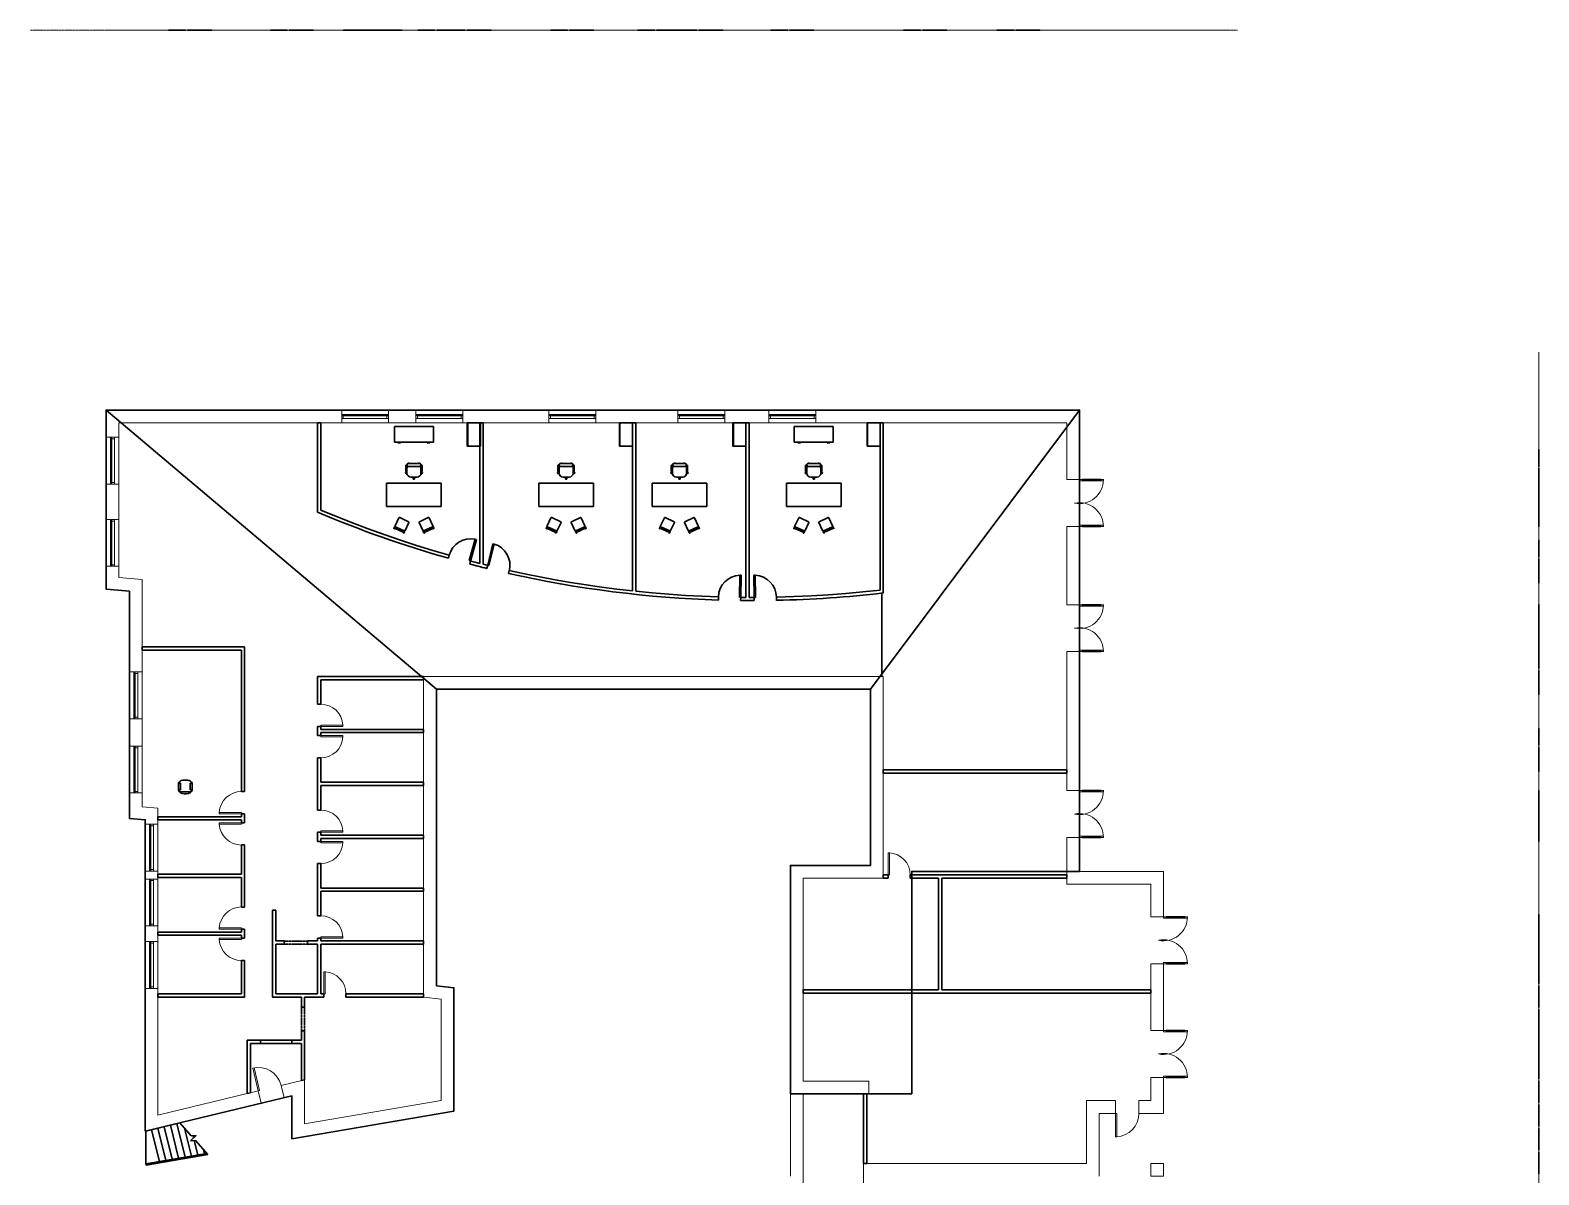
# Model space of a CAD drawing. Header units: inches. Extents: x -3048 to 2593, y -3508 to 2302.
# Drawn here: x -1656 to 660, y 545 to 2302 of the extents above; entities that cross this region are included whole.
import ezdxf

# ---------------------------------------------------------------- set-up
doc = ezdxf.new("R2010")
doc.units = ezdxf.units.IN
doc.header["$MEASUREMENT"] = 0
doc.linetypes.add('Dash 1_16_', pattern=[0.125, 0.0625, -0.0625])
doc.linetypes.add('Overhead', pattern=[0.15625, 0.09375, -0.0625])
for name, color, linetype, lineweight in [('A-AREA', 32, 'Continuous', 30), ('A-DOOR', 31, 'Continuous', 30), ('A-DOOR-FRAM', 31, 'Continuous', 13), ('A-DOOR-GLAZ', 31, 'Continuous', 50), ('A-FLOR-HRAL', 11, 'Continuous', 9), ('A-GENM', 13, 'Continuous', 30), ('A-GLAZ', 151, 'Continuous', 30), ('A-ROOF', 132, 'Continuous', 13), ('A-ROOF-OTLN', 132, 'Continuous', 9), ('A-WALL', 113, 'Continuous', 13), ('C-TOPO', 7, 'Dash 1_16_', 9), ('I-FURN', 30, 'Continuous', 30), ('I-WALL', 2, 'Continuous', 30), ('S-STRS', 31, 'Continuous', 30)]:
    doc.layers.add(name, color=color, linetype=linetype, lineweight=lineweight)

# ---------------------------------------------------------------- blocks, each defined once
blk = doc.blocks.new('Single-Flush - 34_ x 80_-100133-Level 1 New')
at = {"layer": 'A-DOOR', "lineweight": 20}
for p, q in [((15, 2.4), (15, 36.4)), ((17, 36.4), (15, 36.4)), ((17, 2.4), (17, 36.4)), ((17, 2.4), (15, 2.4))]:
    blk.add_line(p, q, dxfattribs=at)
at = {"layer": 'A-DOOR', "lineweight": 9}
blk.add_arc((17, 2.4), 34.1, 93.3657, 180, dxfattribs=at)
blk = doc.blocks.new('Single-Flush - 34_ x 80_-100157-Level 1 New')
at = {"layer": 'A-DOOR', "lineweight": 20}
for p, q in [((15, -2.4), (15, -36.4)), ((17, -2.4), (15, -2.4)), ((17, -2.4), (17, -36.4)), ((17, -36.4), (15, -36.4))]:
    blk.add_line(p, q, dxfattribs=at)
at = {"layer": 'A-DOOR', "lineweight": 9}
blk.add_arc((17, -2.4), 34.1, 180, 266.6343, dxfattribs=at)
blk = doc.blocks.new('Single-Flush Vision - 36_ x 80_-103365-Level 1 New')
at = {"layer": 'A-DOOR', "lineweight": 9}
for p, q in [((16, -9.75), (16, -45.75)), ((18, -9.75), (16, -9.75)), ((18, -9.75), (18, -45.75)), ((18, -45.75), (16, -45.75))]:
    blk.add_line(p, q, dxfattribs=at)
blk.add_arc((18, -9.75), 36, 180, 270, dxfattribs=at)
blk = doc.blocks.new('Opening-Arched - 36_ x 84_-103394-Level 1 New')
at = {"layer": 'A-GENM', "linetype": 'Overhead'}
for p, q in [((-18.3, 2.4), (17.7, 2.4)), ((-18.3, -2.4), (17.7, -2.4))]:
    blk.add_line(p, q, dxfattribs=at)
blk = doc.blocks.new('Double-Glass 1 - 72_ x 84_-106700-Level 1 New')
at = {"layer": 'A-DOOR', "lineweight": 20}
for p, q in [((-36, 42.6), (-36, 46.6)), ((-36, 46.6), (-34, 46.6)), ((-34, 42.6), (-34, 46.6)), ((34, 42.6), (34, 46.6)), ((36, 46.6), (34, 46.6)), ((36, 42.6), (36, 46.6)), ((-36, 42.6), (-34, 42.6)), ((34, 42.6), (36, 42.6)), ((-36, 13.8), (-34, 13.8)), ((-36, 9.8), (-36, 13.8)), ((-36, 9.8), (-34, 9.8)), ((-34, 9.8), (-34, 13.8)), ((36, 13.8), (34, 13.8)), ((34, 9.8), (34, 13.8)), ((36, 9.8), (34, 9.8)), ((36, 9.8), (36, 13.8))]:
    blk.add_line(p, q, dxfattribs=at)
at = {"layer": 'A-DOOR', "lineweight": 9}
for p, q in [((-36, 13.8), (-36, 42.6)), ((-34, 13.8), (-34, 42.6)), ((34, 13.8), (34, 42.6)), ((36, 13.8), (36, 42.6))]:
    blk.add_line(p, q, dxfattribs=at)
for centre, start, end in [((-36, 9.8), 347.9595, 90.0327), ((36, 9.8), 89.9942, 192.0461)]:
    blk.add_arc(centre, 36.8, start, end, dxfattribs=at)
at = {"layer": 'A-DOOR-GLAZ'}
for p, q in [((-35, 42.6), (-35, 13.8)), ((35, 13.8), (35, 42.6))]:
    blk.add_line(p, q, dxfattribs=at)
blk = doc.blocks.new('Golden Proportion - Wood 6_w-135343-Level 1 New')
at = {"layer": 'A-GLAZ', "lineweight": 20}
for p, q in [((-34.8, 3), (-36, 3)), ((-34.8, 1), (-34.8, 3)), ((-32.8, 2.5), (-34.8, 2.5)), ((-34.8, 2.5), (-34.8, 1)), ((-34.8, 1), (-32.8, 1)), ((-33.5, 1), (-34.8, 1)), ((-33.5, -3), (-33.5, 1)), ((-32.8, 1), (-32.8, 2.5)), ((-7.5, 2.5), (-9.5, 2.5)), ((-9.5, 2.5), (-9.5, 1)), ((-9.5, 1), (-7.5, 1)), ((-7.5, 1), (-7.5, 2.5)), ((34.7, 2.5), (32.7, 2.5)), ((32.7, 2.5), (32.7, 1)), ((32.7, 1), (34.7, 1)), ((34.7, 1), (33.5, 1)), ((33.5, 1), (33.5, -3)), ((34.7, 3), (34.7, 1)), ((36, 3), (34.7, 3)), ((34.7, 1), (34.7, 2.5)), ((-36, -3), (-33.5, -3)), ((33.5, -3), (36, -3))]:
    blk.add_line(p, q, dxfattribs=at)
at = {"layer": 'A-GLAZ', "lineweight": 9}
for p, q in [((34.7, 3), (-34.8, 3)), ((-32.8, 2.5), (-9.5, 2.5)), ((-9.5, 1), (-32.8, 1)), ((-7.5, 2.5), (32.7, 2.5)), ((32.7, 1), (-7.5, 1)), ((-33.5, -3), (33.5, -3))]:
    blk.add_line(p, q, dxfattribs=at)
at = {"layer": 'A-GLAZ', "lineweight": 30}
for p, q in [((-9.5, 2), (-32.8, 2)), ((-32.8, 2), (-32.8, 1.5)), ((-32.8, 1.5), (-9.5, 1.5)), ((-9.5, 1.5), (-9.5, 2)), ((32.7, 2), (-7.5, 2)), ((-7.5, 2), (-7.5, 1.5)), ((-7.5, 1.5), (32.7, 1.5)), ((32.7, 1.5), (32.7, 2))]:
    blk.add_line(p, q, dxfattribs=at)
blk = doc.blocks.new('Desk-Executive - Desk-Executive-124460-Level 1 New')
at = {"layer": 'I-FURN', "color": 50}
for p, q in [((-37.1, 18), (-37.1, -18)), ((46.9, 18), (-37.1, 18)), ((46.9, -18), (46.9, 18)), ((-37.1, -18), (46.9, -18))]:
    blk.add_line(p, q, dxfattribs=at)
blk = doc.blocks.new('Chair-Executive - Chair-Executive-124059-Level 1 New')
at = {"layer": 'I-FURN', "color": 50}
for p, q in [((-7.7, 4), (-7.1, 5.9)), ((-7.7, 4), (-5.6, 3.3)), ((-7.1, 5.9), (-5.2, 5.1)), ((-6.9, 2.7), (-6.9, -7.3)), ((-6.9, 2.7), (-5.7, 2.7)), ((-5.7, 2.7), (-5.7, -7.3)), ((-5.6, 3.3), (-5.2, 4.1)), ((-5.2, 5.1), (-5.2, -2.6)), ((0.8, 11.1), (10.3, 11.1)), ((4.6, 14.4), (4.6, 12.1)), ((4.6, 14.4), (6.6, 14.4)), ((4.6, 12.1), (6.6, 12.1)), ((5.3, 12.1), (5.3, 11.1)), ((5.3, 12.1), (5.8, 12.1)), ((5.3, 11.1), (5.8, 11.1)), ((5.8, 12.1), (5.8, 11.1)), ((6.6, 14.4), (6.6, 12.1)), ((16.3, 5.3), (18.2, 5.9)), ((16.3, 5.1), (16.3, -2.6)), ((16.7, 3.3), (16.3, 4.5)), ((18.8, 4), (16.7, 3.3)), ((16.8, 2.7), (16.8, -7.3)), ((18.1, 2.7), (16.8, 2.7)), ((18.1, 2.7), (18.1, -7.3)), ((18.2, 5.9), (18.8, 4)), ((-6.9, -7.3), (-5.7, -7.3)), ((-4.9, -8.7), (-4.9, -7)), ((-3.9, -9.7), (15, -9.7)), ((-1.6, -10.9), (-3.3, -9.7)), ((-2.9, -5), (14, -5)), ((-0.8, -9.7), (-1.6, -10.9)), ((11.9, -9.7), (12.7, -10.9)), ((12.7, -10.9), (14.3, -9.7)), ((16, -8.7), (16, -7)), ((18.1, -7.3), (16.8, -7.3))]:
    blk.add_line(p, q, dxfattribs=at)
for centre, radius, start, end in [((0.8, 5.1), 6, 90, 180), ((10.3, 5.1), 6, 0, 90), ((1.8, -2.6), 7, 180, 206.1658), ((-2.9, -7), 2, 90, 180), ((-3.9, -8.7), 0.993, 180, 270), ((14, -7), 2, 0, 90), ((15, -8.7), 0.993, 270, 0), ((9.3, -2.6), 7, 333.8316, 0)]:
    blk.add_arc(centre, radius, start, end, dxfattribs=at)
blk = doc.blocks.new('Chair-Breuer - Chair-Breuer-124905-Level 1 New')
at = {"layer": 'I-FURN', "color": 50}
for p, q in [((-8.5, 8.5), (-8.5, -5)), ((-7.5, 9.5), (7.5, 9.5)), ((8.5, 8.5), (8.5, -5)), ((-8.5, -6.9), (-8.5, -8.2)), ((-8, -6.4), (8, -6.4)), ((-8, -8.7), (8, -8.7)), ((-7.5, -6), (7.5, -6)), ((8.5, -6.9), (8.5, -8.2))]:
    blk.add_line(p, q, dxfattribs=at)
for centre, radius, start, end in [((-7.5, 8.5), 1, 90, 180), ((7.5, 8.5), 1, 0, 90), ((-8, -9.1), 0.593, 360, 180), ((-8, -9.1), 0.593, 180, 360), ((-7.5, -5), 1, 180, 270), ((-8, -6.9), 0.5, 90, 180), ((-8, -8.2), 0.5, 180, 270), ((8, -9.1), 0.593, 360, 180), ((8, -9.1), 0.593, 180, 360), ((7.5, -5), 1, 270, 360), ((8, -6.9), 0.5, 0, 90), ((8, -8.2), 0.5, 270, 0)]:
    blk.add_arc(centre, radius, start, end, dxfattribs=at)
blk = doc.blocks.new('Chair-Breuer - Chair-Breuer-125046-Level 1 New')
at = {"layer": 'I-FURN', "color": 50}
for p, q in [((-8.5, 6.9), (-8.5, 8.2)), ((-8.5, -8.5), (-8.5, 5)), ((-8, 8.7), (8, 8.7)), ((-8, 6.4), (8, 6.4)), ((-7.5, 6), (7.5, 6)), ((8.5, 6.9), (8.5, 8.2)), ((8.5, -8.5), (8.5, 5)), ((-7.5, -9.5), (7.5, -9.5))]:
    blk.add_line(p, q, dxfattribs=at)
for centre, radius, start, end in [((-8, 9.1), 0.593, 0, 180), ((-8, 9.1), 0.593, 180, 0), ((-8, 8.2), 0.5, 90, 180), ((-8, 6.9), 0.5, 180, 270), ((-7.5, 5), 1, 90, 180), ((8, 9.1), 0.593, 0, 180), ((8, 9.1), 0.593, 180, 0), ((7.5, 5), 1, 0, 90), ((8, 8.2), 0.5, 360, 90), ((8, 6.9), 0.5, 270, 360), ((-7.5, -8.5), 1, 180, 270), ((7.5, -8.5), 1, 270, 360)]:
    blk.add_arc(centre, radius, start, end, dxfattribs=at)
blk = doc.blocks.new('Cabinet File - Lateral 4 Drawer - 36_ x 20_ x 48_-125858-Level 1 New')
at = {"layer": 'I-FURN', "color": 50}
for p, q in [((-25.1, -26.8), (-25.1, -46.8)), ((10.9, -26.8), (-25.1, -26.8)), ((-24.3, -46), (10.2, -46)), ((-24.3, -46.8), (-24.3, -46)), ((10.2, -46), (10.2, -46.8)), ((10.9, -46.8), (10.9, -26.8)), ((-25.1, -46.8), (10.9, -46.8)), ((10.2, -46.8), (-24.3, -46.8))]:
    blk.add_line(p, q, dxfattribs=at)
blk = doc.blocks.new('Credenza - 60_ x 24_-125565-Level 1 New')
at = {"layer": 'I-FURN', "color": 50}
for p, q in [((-27.7, 12.2), (-27.7, -11.8)), ((-27.7, 12.2), (32.3, 12.2)), ((32.3, 12.2), (32.3, -11.8)), ((-27.7, -11.8), (32.3, -11.8)), ((-22.2, -12.1), (-21.9, -12.1)), ((-22.2, -13.1), (-22.2, -12.1)), ((-18.2, -13.1), (-22.2, -13.1)), ((-21.9, -12.1), (-21.9, -12.8)), ((-21.9, -12.8), (-18.4, -12.8)), ((-18.4, -12.1), (-18.2, -12.1)), ((-18.4, -12.8), (-18.4, -12.1)), ((-18.2, -12.1), (-18.2, -13.1)), ((22.8, -12.1), (23.1, -12.1)), ((22.8, -13.1), (22.8, -12.1)), ((26.8, -13.1), (22.8, -13.1)), ((23.1, -12.1), (23.1, -12.8)), ((23.1, -12.8), (26.6, -12.8)), ((26.6, -12.1), (26.8, -12.1)), ((26.6, -12.8), (26.6, -12.1)), ((26.8, -12.1), (26.8, -13.1))]:
    blk.add_line(p, q, dxfattribs=at)
blk = doc.blocks.new('OfficeChair - OfficeChair-132399-Level 1 New')
at = {"layer": 'I-FURN', "color": 50}
for p, q in [((-10.6, -5.7), (-10.6, 4.3)), ((-10.6, 4.3), (-7.5, 4.3)), ((-9, 7.3), (0, 7.3)), ((-7.5, 4.3), (-7.5, -5.9)), ((-2, 10.6), (0, 10.6)), ((2, 10.6), (0, 10.6)), ((9, 7.3), (0, 7.3)), ((10.6, 4.3), (7.5, 4.3)), ((7.5, 4.3), (7.5, -5.9)), ((10.6, -5.7), (10.6, 4.3)), ((-7.5, -5.9), (-10.6, -5.9)), ((0, -10.4), (-4, -10.4)), ((0, -10.4), (4, -10.4)), ((7.5, -5.9), (10.6, -5.9))]:
    blk.add_line(p, q, dxfattribs=at)
for centre, radius, start, end in [((-2, 1.6), 9, 90, 162.9101), ((2, 1.6), 9, 17.0899, 90), ((-4, -3.4), 7, 199.3988, 270), ((4, -3.4), 7, 270, 340.6012)]:
    blk.add_arc(centre, radius, start, end, dxfattribs=at)
blk = doc.blocks.new('Golden Proportion - Wood 6_w-V3-Level 1 New')
at = {"layer": 'A-GLAZ', "lineweight": 20}
for p, q in [((-34.8, 3), (-36, 3)), ((-36, 3), (-36, -3)), ((-34.8, 1), (-34.8, 3)), ((-32.8, 2.5), (-34.8, 2.5)), ((-34.8, 2.5), (-34.8, 1)), ((-34.8, 1), (-32.8, 1)), ((-33.5, 1), (-34.8, 1)), ((-33.5, -3), (-33.5, 1)), ((-32.8, 1), (-32.8, 2.5)), ((-7.5, 2.5), (-9.5, 2.5)), ((-9.5, 2.5), (-9.5, 1)), ((-9.5, 1), (-7.5, 1)), ((-7.5, 1), (-7.5, 2.5)), ((34.7, 2.5), (32.7, 2.5)), ((32.7, 2.5), (32.7, 1)), ((32.7, 1), (34.7, 1)), ((34.7, 1), (33.5, 1)), ((33.5, 1), (33.5, -3)), ((34.7, 3), (34.7, 1)), ((36, 3), (34.7, 3)), ((34.7, 1), (34.7, 2.5)), ((36, -3), (36, 3)), ((-36, -3), (-33.5, -3)), ((33.5, -3), (36, -3))]:
    blk.add_line(p, q, dxfattribs=at)
at = {"layer": 'A-GLAZ', "lineweight": 9}
for p, q in [((34.7, 3), (-34.8, 3)), ((-32.8, 2.5), (-9.5, 2.5)), ((-9.5, 1), (-32.8, 1)), ((-7.5, 2.5), (32.7, 2.5)), ((32.7, 1), (-7.5, 1)), ((-33.5, -3), (33.5, -3))]:
    blk.add_line(p, q, dxfattribs=at)
at = {"layer": 'A-GLAZ', "lineweight": 30}
for p, q in [((-9.5, 2), (-32.8, 2)), ((-32.8, 2), (-32.8, 1.5)), ((-32.8, 1.5), (-9.5, 1.5)), ((-9.5, 1.5), (-9.5, 2)), ((32.7, 2), (-7.5, 2)), ((-7.5, 2), (-7.5, 1.5)), ((-7.5, 1.5), (32.7, 1.5)), ((32.7, 1.5), (32.7, 2))]:
    blk.add_line(p, q, dxfattribs=at)
blk = doc.blocks.new('Opening-Arched - 48_ x 84_-104209-Level 1 New')
at = {"layer": 'A-GENM', "color": 50, "lineweight": 30}
for p, q in [((-24.3, 2.4), (23.7, 2.4)), ((-24.3, -2.4), (23.7, -2.4))]:
    blk.add_line(p, q, dxfattribs=at)
blk = doc.blocks.new('Double-Glass 1 - 72_ x 84_-106700-West')
at = {"layer": 'A-DOOR-FRAM', "color": 8}
for p in [(-673.9, 0), (-672.9, 87)]:
    blk.add_line(p, (-673.9, 87), dxfattribs=at)

msp = doc.modelspace()

# ---------------------------------------------------------------- linework, layer by layer
at = {"layer": 'A-AREA'}
for p, q in [((-1539.1, 1719.2), (-1032.3, 1290.7)), ((-365.8, 1290.7), (-45.2, 1719.2)), ((-348.7, 1438.2), (-348.7, 1310.2))]:
    msp.add_line(p, q, dxfattribs=at)
msp.add_lwpolyline([(-1503.1, 1441.1), (-1539.1, 1444.3), (-1539.1, 1719.2), (-45.2, 1719.2), (-45.2, 1011.1), (-302.8, 1011.1), (-302.8, 669.6), (-488.8, 669.6), (-488.8, 1020.2), (-365.8, 1020.2), (-365.8, 1290.7), (-1032.3, 1290.7), (-1032.3, 835.5), (-1005.3, 832.5), (-1005.3, 643), (-1254.1, 600.5), (-1254.1, 666.3), (-1479.1, 612.3), (-1479.1, 1090.3), (-1503.1, 1092.4)], close=True, dxfattribs=at)
at = {"layer": 'A-DOOR', "extrusion": (1, 0, -1.83697e-16)}
for p, q in [((659.8, 1576.3, 84.7), (659.8, 1576.3, 0.7)), ((659.8, 1384.6, 84.7), (659.8, 1384.6, 0.7)), ((659.8, 1099.1, 84.7), (659.8, 1099.1, 0.7)), ((659.8, 905.4, 84.7), (659.8, 905.4, 0.7)), ((659.8, 730.9, 84.1), (659.8, 730.9))]:
    msp.add_line(p, q, dxfattribs=at)
at = {"layer": 'A-DOOR'}
for p, q in [((-981.7, 1488.1), (-972.8, 1520.9)), ((-979.8, 1487.5), (-970.8, 1520.3)), ((-970.8, 1520.3), (-972.8, 1520.9)), ((-953.5, 1480.9), (-945.7, 1514)), ((-951.6, 1480.4), (-943.8, 1513.5)), ((-945.7, 1514), (-943.8, 1513.5)), ((-979.8, 1487.5), (-981.7, 1488.1)), ((-953.5, 1480.9), (-951.6, 1480.4)), ((-567.2, 1431.8), (-566.5, 1465.8)), ((-564.5, 1465.7), (-566.5, 1465.8)), ((-565.2, 1431.7), (-564.5, 1465.7)), ((-544.9, 1465.6), (-542.9, 1465.7)), ((-544.5, 1431.6), (-544.9, 1465.6)), ((-542.5, 1431.7), (-542.9, 1465.7)), ((-565.2, 1431.7), (-567.2, 1431.8)), ((-544.5, 1431.6), (-542.5, 1431.7))]:
    msp.add_line(p, q, dxfattribs=at)
at = {"layer": 'A-DOOR', "extrusion": (1, 0, -1.83697e-16), "elevation": 659.8}
for points in [[(1540.4, 84.7), (1612.3, 84.7), (1612.3, 0.7), (1540.4, 0.7)], [(1348.6, 84.7), (1420.5, 84.7), (1420.5, 0.7), (1348.6, 0.7)], [(1063.2, 84.7), (1135.1, 84.7), (1135.1, 0.7), (1063.2, 0.7)], [(869.5, 84.7), (941.4, 84.7), (941.4, 0.7), (869.5, 0.7)], [(695, 84.1), (766.9, 84.1), (766.9, 0), (695, 0)]]:
    msp.add_lwpolyline(points, close=True, dxfattribs=at)
at = {"layer": 'A-DOOR', "extrusion": (1, 0, -1.83697e-16)}
for centre in [(1580.3, 38.8, 659.8), (1572.2, 38.8, 659.8), (1388.5, 38.8, 659.8), (1380.4, 38.8, 659.8), (1103.1, 38.8, 659.8), (1095, 38.8, 659.8), (909.4, 38.8, 659.8), (901.3, 38.8, 659.8), (734.9, 38.2, 659.8), (726.7, 38.2, 659.8)]:
    msp.add_circle(centre, 1.49, dxfattribs=at)
at = {"layer": 'A-DOOR'}
for centre, start, end in [((-979.8, 1487.5), 78.106, 164.7403), ((-953.5, 1480.9), 346.7877, 73.422), ((-565.2, 1431.7), 92.159, 178.7933), ((-544.5, 1431.6), 0.6252, 87.2595)]:
    msp.add_arc(centre, 34.1, start, end, dxfattribs=at)
at = {"layer": 'A-FLOR-HRAL'}
for p, q in [((-1478.2, 562.2), (-1384.8, 578.1)), ((-1478.2, 562.2), (-1477.8, 560.2)), ((-1477.8, 560.2), (-1383.2, 576.3)), ((-1384.8, 578.1), (-1383.2, 576.3))]:
    msp.add_line(p, q, dxfattribs=at)
at = {"layer": 'A-GLAZ', "extrusion": (0, 1, -1.83697e-16), "elevation": 2302.4}
for points in [[(1417.2, 197.5), (1443.3, 197.5), (1443.3, 159.1), (1417.2, 159.1)], [(1377.1, 197.5), (1414.2, 197.5), (1414.2, 159.1), (1377.1, 159.1)], [(1261.1, 197.5), (1287.1, 197.5), (1287.1, 159.1), (1261.1, 159.1)], [(1221, 197.5), (1258.1, 197.5), (1258.1, 159.1), (1221, 159.1)], [(1148.9, 76.2), (1174.9, 76.2), (1174.9, 37.8), (1148.9, 37.8)], [(1125, 197.5), (1151, 197.5), (1151, 159.1), (1125, 159.1)], [(1108.7, 76.2), (1145.9, 76.2), (1145.9, 37.8), (1108.7, 37.8)], [(1084.9, 197.5), (1122, 197.5), (1122, 159.1), (1084.9, 159.1)], [(1034.7, 76.2), (1060.7, 76.2), (1060.7, 37.8), (1034.7, 37.8)], [(994.6, 76.2), (1031.7, 76.2), (1031.7, 37.8), (994.6, 37.8)], [(988.2, 197.5), (1014.2, 197.5), (1014.2, 159.1), (988.2, 159.1)], [(948.1, 197.5), (985.2, 197.5), (985.2, 159.1), (948.1, 159.1)], [(830.8, 197.5), (856.8, 197.5), (856.8, 159.1), (830.8, 159.1)], [(830.8, 76.2), (856.8, 76.2), (856.8, 37.8), (830.8, 37.8)], [(790.7, 197.5), (827.8, 197.5), (827.8, 159.1), (790.7, 159.1)], [(790.7, 76.2), (827.8, 76.2), (827.8, 37.8), (790.7, 37.8)], [(697.2, 197.5), (723.3, 197.5), (723.3, 159.1), (697.2, 159.1)], [(657.1, 197.5), (694.2, 197.5), (694.2, 159.1), (657.1, 159.1)], [(632.6, 76.2), (658.6, 76.2), (658.6, 37.8), (632.6, 37.8)], [(592.5, 76.2), (629.6, 76.2), (629.6, 37.8), (592.5, 37.8)], [(493.1, 197.5), (519.1, 197.5), (519.1, 159.1), (493.1, 159.1)], [(493.1, 76.2), (519.1, 76.2), (519.1, 37.8), (493.1, 37.8)], [(453, 197.5), (490.1, 197.5), (490.1, 159.1), (453, 159.1)], [(453, 76.2), (490.1, 76.2), (490.1, 37.8), (453, 37.8)], [(289.1, 197.5), (315.1, 197.5), (315.1, 159.1), (289.1, 159.1)], [(249, 197.5), (286.1, 197.5), (286.1, 159.1), (249, 159.1)], [(146, 197.5), (172, 197.5), (172, 159.1), (146, 159.1)], [(105.9, 197.5), (143, 197.5), (143, 159.1), (105.9, 159.1)]]:
    msp.add_lwpolyline(points, close=True, dxfattribs=at)
at = {"layer": 'A-GLAZ', "extrusion": (1, 0, -1.83697e-16), "elevation": 659.8}
for points in [[(1632.6, 157.7), (1658.6, 157.7), (1658.6, 196.3), (1632.6, 196.3)], [(1592.5, 157.7), (1629.6, 157.7), (1629.6, 196.3), (1592.5, 196.3)], [(1493.7, 157.7), (1519.7, 157.7), (1519.7, 196.3), (1493.7, 196.3)], [(1453.6, 157.7), (1490.7, 157.7), (1490.7, 196.3), (1453.6, 196.3)], [(1322.6, 157.7), (1348.6, 157.7), (1348.6, 196.3), (1322.6, 196.3)], [(1282.5, 157.7), (1319.6, 157.7), (1319.6, 196.3), (1282.5, 196.3)], [(1204.6, 157.7), (1230.6, 157.7), (1230.6, 196.3), (1204.6, 196.3)], [(1164.5, 157.7), (1201.6, 157.7), (1201.6, 196.3), (1164.5, 196.3)], [(1097.1, 157.7), (1123.1, 157.7), (1123.1, 196.3), (1097.1, 196.3)], [(1057, 157.7), (1094.1, 157.7), (1094.1, 196.3), (1057, 196.3)], [(911.7, 289.9), (944.8, 289.9), (944.8, 307.4), (911.7, 307.4)], [(875.2, 289.9), (908.3, 289.9), (908.3, 307.4), (875.2, 307.4)], [(838.7, 289.9), (871.8, 289.9), (871.8, 307.4), (838.7, 307.4)], [(802.3, 289.9), (835.3, 289.9), (835.3, 307.4), (802.3, 307.4)], [(765.8, 289.9), (798.9, 289.9), (798.9, 307.4), (765.8, 307.4)], [(729.3, 289.9), (762.4, 289.9), (762.4, 307.4), (729.3, 307.4)], [(692.8, 289.9), (725.9, 289.9), (725.9, 307.4), (692.8, 307.4)], [(656.3, 289.9), (689.4, 289.9), (689.4, 307.4), (656.3, 307.4)], [(619.9, 289.9), (652.9, 289.9), (652.9, 307.4), (619.9, 307.4)], [(583.4, 289.9), (616.5, 289.9), (616.5, 307.4), (583.4, 307.4)], [(546.9, 289.9), (580, 289.9), (580, 307.4), (546.9, 307.4)]]:
    msp.add_lwpolyline(points, close=True, dxfattribs=at)
at = {"layer": 'A-ROOF', "extrusion": (0, 1, -1.83697e-16)}
for p, q in [((-335.9, 2302.4, 330.5), (-302.8, 2302.4, 372.1)), ((-302.8, 2302.4, 360.1), (-326.3, 2302.4, 330.5)), ((84, 2302.4, 633.4), (-302.8, 2302.4, 657.3)), ((83.8, 2302.4, 519.3), (-302.8, 2302.4, 543.4)), ((-302.6, 2302.4, 546.3), (84, 2302.4, 522.2)), ((83.9, 2302.4, 432), (171.3, 2302.4, 322.8)), ((171.3, 2302.4, 310.8), (83.9, 2302.4, 420.1)), ((171.3, 2302.4, 322.8), (171.3, 2302.4, 310.8))]:
    msp.add_line(p, q, dxfattribs=at)
at = {"layer": 'A-ROOF', "extrusion": (1, 0, -1.83697e-16)}
for p, q in [((659.8, 1807.9), (659.8, -3.1)), ((659.8, 1011.1, 519), (659.8, 1011.1, 546.1)), ((659.8, 1011.1, 546.1), (659.8, 963.5, 546.1)), ((659.8, 963.5, 522), (659.8, 1011.1, 522)), ((659.8, 978.5, 322.8), (659.8, 978.5, 432)), ((659.8, 978.5, 432), (659.8, 650.2, 432)), ((659.8, 963.5, 546.1), (659.8, 925.1, 525.2)), ((659.8, 925.1, 501.1), (659.8, 963.5, 522)), ((659.8, 963.5, 546.1), (659.8, 963.5, 519)), ((659.8, 925.1, 525.2), (659.8, 925.1, 522.2)), ((659.8, 925.1, 522.2), (659.8, 924.3, 516.7)), ((659.8, 913.4, 491.7), (659.8, 925.1, 491.7)), ((659.8, 925.1, 491.7), (659.8, 925.1, 498.1)), ((659.8, 925.1, 498.1), (659.8, 924.2, 492.6)), ((659.8, 925.1, 498.1), (659.8, 925.1, 522.2)), ((659.8, 924.3, 516.7), (659.8, 914.1, 516.7)), ((659.8, 924.3, 516.7), (659.8, 924.1, 492.6)), ((659.8, 924.2, 492.6), (659.8, 914.3, 492.6)), ((659.8, 914.3, 492.6), (659.8, 913.4, 498.1)), ((659.8, 914.1, 516.7), (659.8, 914.3, 492.6)), ((659.8, 914.1, 516.7), (659.8, 913.4, 522.2)), ((659.8, 913.4, 522.2), (659.8, 913.4, 525.2)), ((659.8, 913.4, 525.2), (659.8, 650.2, 657.1)), ((659.8, 650.2, 633.2), (659.8, 913.4, 501.1)), ((659.8, 913.4, 522.2), (659.8, 913.4, 491.7)), ((659.8, 650.2, 432), (659.8, 520.5, 322.8)), ((659.8, 650.2, 657.1), (659.8, 650.2, 630.2))]:
    msp.add_line(p, q, dxfattribs=at)
at = {"layer": 'A-ROOF', "extrusion": (1, 0, -1.83697e-16), "elevation": 659.8}
for points in [[(1719.2, 318.1), (1011.1, 318.1), (1011.1, 330), (1719.2, 330)], [(978.5, 310.6), (520.5, 310.6), (520.5, 322.8), (978.5, 322.8)]]:
    msp.add_lwpolyline(points, close=True, dxfattribs=at)
at = {"layer": 'A-ROOF-OTLN', "extrusion": (0, 1, -1.83697e-16)}
for p, q in [((-1539.9, 2302.4, 330.2), (-1539.1, 2302.4, 330.2)), ((-1539.1, 2302.4, 318.9), (-1539.9, 2302.4, 318.9)), ((-1539.9, 2302.4, 318.9), (-1539.9, 2302.4, 330.2)), ((-1539.1, 2302.4, 318.8), (-1539.2, 2302.4, 318.8)), ((-1539.2, 2302.4, 318.8), (-1539.2, 2302.4, 318.9)), ((-1539.1, 2302.4, 318.8), (-1539.2, 2302.4, 318.8)), ((-44.5, 2302.4, 330.5), (-1539.1, 2302.4, 330.5)), ((-1539.1, 2302.4, 319.2), (-44.5, 2302.4, 319.2)), ((-44.5, 2302.4, 319.2), (-44.5, 2302.4, 330.5))]:
    msp.add_line(p, q, dxfattribs=at)
at = {"layer": 'A-WALL', "extrusion": (0, 1, -1.83697e-16)}
for p, q in [((-1539.1, 2302.4, 318), (-45.2, 2302.4, 318)), ((-1539.1, 2302.4, 330.5), (-1539.1, 2302.4)), ((-302.8, 2302.4, 657.3), (-302.8, 2302.4, 330.5)), ((-45.2, 2302.4, 318), (-45.2, 2302.4)), ((83.8, 2302.4), (84, 2302.4, 633.4)), ((83.8, 2302.4, 120.1), (141.2, 2302.4, 120.1)), ((141.2, 2302.4, 120.1), (141.2, 2302.4, 348.5))]:
    msp.add_line(p, q, dxfattribs=at)
at = {"layer": 'A-WALL'}
for p, q in [((-45.2, 1719.2), (-1539.1, 1719.2)), ((-1539.1, 1719.2), (-1539.1, 1444.3)), ((-1177.6, 1699.7), (-1177.6, 1719.2)), ((-1105.6, 1719.2), (-1105.6, 1699.7)), ((-1063.6, 1699.7), (-1063.6, 1719.2)), ((-991.6, 1719.2), (-991.6, 1699.7)), ((-859.5, 1699.7), (-859.5, 1719.2)), ((-787.5, 1719.2), (-787.5, 1699.7)), ((-661.5, 1699.7), (-661.5, 1719.2)), ((-589.5, 1719.2), (-589.5, 1699.7)), ((-522, 1699.7), (-522, 1719.2)), ((-450, 1719.2), (-450, 1699.7)), ((-45.2, 1612.4), (-45.2, 1719.2)), ((-1519.6, 1462.2), (-1519.6, 1699.7)), ((-1519.6, 1699.7), (-64.7, 1699.7)), ((-64.7, 1699.7), (-64.7, 1612.4)), ((-1539.1, 1677.4), (-1519.6, 1677.4)), ((-1519.6, 1605.4), (-1539.1, 1605.4)), ((-64.7, 1612.4), (-45.2, 1612.4)), ((-1539.1, 1551.4), (-1519.6, 1551.4)), ((-45.2, 1540.4), (-64.7, 1540.4)), ((-64.7, 1540.4), (-64.7, 1420.4)), ((-45.2, 1420.4), (-45.2, 1540.4)), ((-1519.6, 1479.4), (-1539.1, 1479.4)), ((-1483.6, 1459), (-1519.6, 1462.2)), ((-1483.6, 1110.2), (-1483.6, 1459)), ((-1539.1, 1444.3), (-1503.1, 1441.1)), ((-1503.1, 1441.1), (-1503.1, 1092.4)), ((-64.7, 1420.4), (-45.2, 1420.4)), ((-45.2, 1348.4), (-64.7, 1348.4)), ((-64.7, 1348.4), (-64.7, 1135.1)), ((-45.2, 1135.1), (-45.2, 1348.4)), ((-1503.1, 1317.4), (-1483.6, 1317.4)), ((-1051.8, 1310.2), (-1051.8, 818.1)), ((-346.3, 1310.2), (-1051.8, 1310.2)), ((-346.3, 1000.7), (-346.3, 1310.2)), ((-1032.3, 835.5), (-1032.3, 1290.7)), ((-1032.3, 1290.7), (-365.8, 1290.7)), ((-365.8, 1290.7), (-365.8, 1020.2)), ((-1483.6, 1245.4), (-1503.1, 1245.4)), ((-1503.1, 1203.4), (-1483.6, 1203.4)), ((-64.7, 1135.1), (-45.2, 1135.1)), ((-1483.6, 1131.4), (-1503.1, 1131.4)), ((-1503.1, 1092.4), (-1479.1, 1090.3)), ((-1459.6, 1108.1), (-1483.6, 1110.2)), ((-1479.1, 1090.3), (-1479.1, 612.3)), ((-1459.6, 637), (-1459.6, 1108.1)), ((-1479.1, 1083.3), (-1459.6, 1083.3)), ((-45.2, 1063.1), (-64.7, 1063.1)), ((-64.7, 1063.1), (-64.7, 991.6)), ((-45.2, 1011.1), (-45.2, 1063.1)), ((-365.8, 1020.2), (-488.8, 1020.2)), ((-488.8, 1020.2), (-488.8, 543.3)), ((-1459.6, 1011.3), (-1479.1, 1011.3)), ((-1479.1, 999.3), (-1459.6, 999.3)), ((-469.3, 1000.7), (-346.3, 1000.7)), ((-469.3, 689.1), (-469.3, 1000.7)), ((83.8, 1011.1), (-45.2, 1011.1)), ((83.8, 941.3), (83.8, 1011.1)), ((-64.7, 991.6), (64.3, 991.6)), ((64.3, 991.6), (64.3, 941.3)), ((-1459.6, 927.3), (-1479.1, 927.3)), ((64.3, 941.3), (83.8, 941.3)), ((-1479.1, 903.3), (-1459.6, 903.3)), ((83.8, 869.3), (64.3, 869.3)), ((64.3, 869.3), (64.3, 766.8)), ((83.8, 766.8), (83.8, 869.3)), ((-1005.3, 832.5), (-1032.3, 835.5)), ((-1459.6, 831.3), (-1479.1, 831.3)), ((-1051.8, 818.1), (-1024.8, 815.1)), ((-1024.8, 815.1), (-1024.8, 659.5)), ((-1005.3, 643), (-1005.3, 832.5)), ((64.3, 766.8), (83.8, 766.8)), ((83.8, 694.8), (64.3, 694.8)), ((64.3, 694.8), (64.3, 659.1)), ((83.8, 639.6), (83.8, 694.8)), ((-1305.6, 674), (-1459.6, 637)), ((-1301, 655.1), (-1305.6, 674)), ((-1234.6, 691), (-1270.5, 682.4)), ((-1270.5, 682.4), (-1266, 663.5)), ((-1234.6, 623.6), (-1234.6, 691)), ((-368.5, 689.1), (-469.3, 689.1)), ((-368.5, 669.6), (-368.5, 689.1)), ((-1479.1, 612.3), (-1301, 655.1)), ((-1266, 663.5), (-1254.1, 666.3)), ((-1254.1, 666.3), (-1254.1, 600.5)), ((-1024.8, 659.5), (-1234.6, 623.6)), ((-469.3, 379.5), (-469.3, 669.6)), ((-469.3, 669.6), (-368.5, 669.6)), ((-34.5, 659.1), (-34.5, 562.8)), ((9.8, 659.1), (-34.5, 659.1)), ((9.8, 639.6), (9.8, 659.1)), ((64.3, 659.1), (45.8, 659.1)), ((45.8, 639.6), (45.8, 659.1)), ((-1254.1, 600.5), (-1005.3, 643)), ((-15, 639.6), (11.8, 639.6)), ((-15, 543.3), (-15, 639.6)), ((45.8, 639.6), (83.8, 639.6)), ((-376.5, 562.8), (-376.5, 373.8)), ((-34.5, 562.8), (-376.5, 562.8))]:
    msp.add_line(p, q, dxfattribs=at)
at = {"layer": 'A-WALL', "extrusion": (1, 0, -1.83697e-16)}
for p, q in [((659.8, 1719.2), (659.8, 1719.2, 318.1)), ((659.8, 1011.1), (659.8, 1011.1, 519)), ((659.8, 963.5, 519), (659.8, 1011.1, 519)), ((659.8, 925.1, 498.1), (659.8, 963.5, 519)), ((659.8, 543.5, 119.9), (659.8, 948.4, 119.9)), ((659.8, 948.4, 119.9), (659.8, 948.4, 310.6)), ((659.8, 543.5, 286.7), (659.8, 948.4, 286.7)), ((659.8, 650.2, 630.2), (659.8, 913.4, 498.1)), ((659.8, 650.2, 630.2), (659.8, 650.2, 432)), ((659.8, 639.7), (659.8, 639.7, 119.9)), ((659.8, 562.9, 119.9), (659.8, 562.9))]:
    msp.add_line(p, q, dxfattribs=at)
at = {"layer": 'A-WALL', "extrusion": (0, 1, -1.83697e-16), "elevation": 2302.4}
for points in [[(1374.1, 200.5), (1446.2, 200.5), (1446.2, 156.2), (1374.1, 156.2)], [(1218, 200.5), (1290.1, 200.5), (1290.1, 156.2), (1218, 156.2)], [(1105.8, 79.1), (1177.9, 79.1), (1177.9, 34.8), (1105.8, 34.8)], [(1081.9, 200.5), (1154, 200.5), (1154, 156.2), (1081.9, 156.2)], [(991.6, 79.1), (1063.7, 79.1), (1063.7, 34.8), (991.6, 34.8)], [(945.1, 200.5), (1017.2, 200.5), (1017.2, 156.2), (945.1, 156.2)], [(787.7, 200.5), (859.8, 200.5), (859.8, 156.2), (787.7, 156.2)], [(787.7, 79.1), (859.8, 79.1), (859.8, 34.8), (787.7, 34.8)], [(654.1, 200.5), (726.2, 200.5), (726.2, 156.2), (654.1, 156.2)], [(589.5, 79.1), (661.6, 79.1), (661.6, 34.8), (589.5, 34.8)], [(450, 200.5), (522.1, 200.5), (522.1, 156.2), (450, 156.2)], [(450, 79.1), (522.1, 79.1), (522.1, 34.8), (450, 34.8)], [(246, 200.5), (318.1, 200.5), (318.1, 156.2), (246, 156.2)], [(102.9, 200.5), (175, 200.5), (175, 156.2), (102.9, 156.2)]]:
    msp.add_lwpolyline(points, close=True, dxfattribs=at)
at = {"layer": 'A-WALL', "extrusion": (1, 0, -1.83697e-16), "elevation": 659.8}
for points in [[(1589.5, 154.7), (1661.6, 154.7), (1661.6, 199.3), (1589.5, 199.3)], [(1450.6, 154.7), (1522.7, 154.7), (1522.7, 199.3), (1450.6, 199.3)], [(1279.5, 154.7), (1351.6, 154.7), (1351.6, 199.3), (1279.5, 199.3)], [(1161.5, 154.7), (1233.6, 154.7), (1233.6, 199.3), (1161.5, 199.3)], [(1054, 154.7), (1126.1, 154.7), (1126.1, 199.3), (1054, 199.3)]]:
    msp.add_lwpolyline(points, close=True, dxfattribs=at)
at = {"layer": 'A-WALL'}
msp.add_lwpolyline([(64.3, 562.8), (64.3, 543.3), (83.8, 543.3), (83.8, 562.8)], close=True, dxfattribs=at)
at = {"layer": 'C-TOPO', "extrusion": (0, 1, -1.83697e-16)}
msp.add_line((197.3, 2302.4), (-1655.7, 2302.4), dxfattribs=at)
at = {"layer": 'I-WALL'}
for p, q in [((-1214.5, 1699.7), (-1214.5, 1562.4)), ((-1209.7, 1699.7), (-1214.5, 1699.7)), ((-1209.7, 1565.6), (-1209.7, 1699.7)), ((-965.6, 1699.7), (-965.6, 1483.9)), ((-960.7, 1699.7), (-965.6, 1699.7)), ((-960.7, 1482.6), (-960.7, 1699.7)), ((-731.3, 1699.7), (-731.3, 1441.7)), ((-726.4, 1699.7), (-731.3, 1699.7)), ((-726.4, 1441.2), (-726.4, 1699.7)), ((-557.3, 1699.7), (-557.3, 1431.7)), ((-552.4, 1699.7), (-557.3, 1699.7)), ((-552.4, 1431.6), (-552.4, 1699.7)), ((-351.1, 1699.7), (-351.1, 1442.8)), ((-346.3, 1699.7), (-351.1, 1699.7)), ((-346.3, 1438.4), (-346.3, 1699.7)), ((-1013.9, 1491.8), (-1012.6, 1496.5)), ((-979.8, 1487.5), (-981.1, 1482.8)), ((-954.6, 1476.1), (-953.5, 1480.9)), ((-920.4, 1473.1), (-921.5, 1468.3)), ((-701, 1438.7), (-726.4, 1441.2)), ((-675.6, 1436.5), (-701, 1438.7)), ((-650.1, 1434.8), (-675.6, 1436.5)), ((-404.1, 1437.5), (-430.7, 1435.5)), ((-377.6, 1440), (-404.1, 1437.5)), ((-351.1, 1442.8), (-377.6, 1440)), ((-624.7, 1433.4), (-650.1, 1434.8)), ((-599.2, 1432.5), (-624.7, 1433.4)), ((-599.3, 1427.6), (-599.2, 1432.5)), ((-565.2, 1431.7), (-565.3, 1426.9)), ((-544.4, 1426.8), (-544.5, 1431.6)), ((-483.9, 1432.8), (-510.5, 1432)), ((-510.5, 1432), (-510.4, 1427.1)), ((-457.3, 1433.9), (-483.9, 1432.8)), ((-430.7, 1435.5), (-457.3, 1433.9)), ((-1326.7, 1355.8), (-1483.6, 1355.8)), ((-1483.6, 1350.9), (-1483.6, 1355.8)), ((-1483.6, 1350.9), (-1331.6, 1350.9)), ((-1331.6, 1350.9), (-1331.6, 1133.6)), ((-1326.7, 1133.6), (-1326.7, 1355.8)), ((-1214.5, 1310.2), (-1214.5, 1267.5)), ((-1051.8, 1310.2), (-1214.5, 1310.2)), ((-1209.7, 1267.5), (-1209.7, 1305.3)), ((-1209.7, 1305.3), (-1051.8, 1305.3)), ((-1051.8, 1310.2), (-1051.8, 1305.3)), ((-1214.5, 1267.5), (-1209.7, 1267.5)), ((-1209.7, 1233.5), (-1214.5, 1233.5)), ((-1214.5, 1233.5), (-1214.5, 1219.5)), ((-1209.7, 1229), (-1209.7, 1233.5)), ((-1051.8, 1229), (-1209.7, 1229)), ((-1051.8, 1229), (-1051.8, 1224.1)), ((-1214.5, 1219.5), (-1209.7, 1219.5)), ((-1209.7, 1219.5), (-1209.7, 1224.1)), ((-1209.7, 1224.1), (-1051.8, 1224.1)), ((-1209.7, 1185.5), (-1214.5, 1185.5)), ((-1214.5, 1185.5), (-1214.5, 1105.1)), ((-1209.7, 1147.8), (-1209.7, 1185.5)), ((-64.7, 1166.8), (-346.3, 1166.8)), ((-346.3, 1161.9), (-346.3, 1166.8)), ((-346.3, 1161.9), (-64.7, 1161.9)), ((-64.7, 1166.8), (-64.7, 1161.9)), ((-1051.8, 1147.8), (-1209.7, 1147.8)), ((-1209.7, 1105.1), (-1209.7, 1142.9)), ((-1209.7, 1142.9), (-1051.8, 1142.9)), ((-1051.8, 1147.8), (-1051.8, 1142.9)), ((-1331.6, 1133.6), (-1326.7, 1133.6)), ((-1331.6, 1095), (-1459.6, 1095)), ((-1459.6, 1095), (-1459.6, 1090.1)), ((-1459.6, 1090.1), (-1331.6, 1090.1)), ((-1326.7, 1099.6), (-1331.6, 1099.6)), ((-1331.6, 1099.6), (-1331.6, 1095)), ((-1331.6, 1090.1), (-1331.6, 1085.6)), ((-1326.7, 1085.6), (-1326.7, 1099.6)), ((-1214.5, 1105.1), (-1209.7, 1105.1)), ((-1331.6, 1085.6), (-1326.7, 1085.6)), ((-1209.7, 1071.1), (-1214.5, 1071.1)), ((-1214.5, 1071.1), (-1214.5, 1057.1)), ((-1209.7, 1066.6), (-1209.7, 1071.1)), ((-1051.8, 1066.6), (-1209.7, 1066.6)), ((-1051.8, 1066.6), (-1051.8, 1061.7)), ((-1326.7, 1051.6), (-1331.6, 1051.6)), ((-1331.6, 1051.6), (-1331.6, 1006.6)), ((-1326.7, 956.3), (-1326.7, 1051.6)), ((-1214.5, 1057.1), (-1209.7, 1057.1)), ((-1209.7, 1057.1), (-1209.7, 1061.7)), ((-1209.7, 1061.7), (-1051.8, 1061.7)), ((-1209.7, 1023.1), (-1214.5, 1023.1)), ((-1214.5, 1023.1), (-1214.5, 942.7)), ((-1209.7, 985.4), (-1209.7, 1023.1)), ((-1331.6, 1006.6), (-1459.6, 1006.6)), ((-1459.6, 1006.6), (-1459.6, 1001.7)), ((-1459.6, 1001.7), (-1331.6, 1001.7)), ((-1331.6, 1001.7), (-1331.6, 956.3)), ((-339, 1005.5), (-346.3, 1005.5)), ((-346.3, 1000.7), (-346.3, 1005.5)), ((-346.3, 1000.7), (-339, 1000.7)), ((-339, 1005.5), (-339, 1000.7)), ((-64.7, 1005.5), (-305, 1005.5)), ((-305, 1000.7), (-305, 1005.5)), ((-305, 1000.7), (-261.5, 1000.7)), ((-261.5, 1000.7), (-261.5, 829.2)), ((-256.6, 829.2), (-256.6, 1000.7)), ((-256.6, 1000.7), (-64.7, 1000.7)), ((-64.7, 1005.5), (-64.7, 1000.7)), ((-1051.8, 985.4), (-1209.7, 985.4)), ((-1209.7, 942.7), (-1209.7, 980.5)), ((-1209.7, 980.5), (-1051.8, 980.5)), ((-1051.8, 985.4), (-1051.8, 980.5)), ((-1331.6, 956.3), (-1326.7, 956.3)), ((-1283.6, 951.3), (-1283.6, 818.1)), ((-1278.7, 951.3), (-1283.6, 951.3)), ((-1278.7, 904.2), (-1278.7, 951.3)), ((-1214.5, 942.7), (-1209.7, 942.7)), ((-1331.6, 917.8), (-1459.6, 917.8)), ((-1459.6, 917.8), (-1459.6, 912.9)), ((-1459.6, 912.9), (-1331.6, 912.9)), ((-1326.7, 922.3), (-1331.6, 922.3)), ((-1331.6, 922.3), (-1331.6, 917.8)), ((-1331.6, 912.9), (-1331.6, 908.3)), ((-1331.6, 908.3), (-1326.7, 908.3)), ((-1326.7, 908.3), (-1326.7, 922.3)), ((-1266.1, 904.2), (-1278.7, 904.2)), ((-1266.1, 899.3), (-1266.1, 904.2)), ((-1214.5, 904.2), (-1230.1, 904.2)), ((-1230.1, 904.2), (-1230.1, 899.3)), ((-1209.7, 908.7), (-1214.5, 908.7)), ((-1214.5, 908.7), (-1214.5, 904.2)), ((-1209.7, 904.2), (-1209.7, 908.7)), ((-1051.8, 904.2), (-1209.7, 904.2)), ((-1051.8, 904.2), (-1051.8, 899.3)), ((-1278.7, 823), (-1278.7, 899.3)), ((-1278.7, 899.3), (-1266.1, 899.3)), ((-1230.1, 899.3), (-1214.5, 899.3)), ((-1214.5, 899.3), (-1214.5, 823)), ((-1209.7, 823), (-1209.7, 899.3)), ((-1209.7, 899.3), (-1051.8, 899.3)), ((-1326.7, 874.3), (-1331.6, 874.3)), ((-1331.6, 874.3), (-1331.6, 823)), ((-1326.7, 818.1), (-1326.7, 874.3)), ((-1331.6, 823), (-1459.6, 823)), ((-1459.6, 823), (-1459.6, 818.1)), ((-1459.6, 818.1), (-1326.7, 818.1)), ((-1283.6, 818.1), (-1239.5, 818.1)), ((-1214.5, 823), (-1278.7, 823)), ((-1239.5, 818.1), (-1239.5, 802.5)), ((-1234.6, 818.1), (-1205.1, 818.1)), ((-1234.6, 802.5), (-1234.6, 818.1)), ((-1205.1, 823), (-1209.7, 823)), ((-1205.1, 818.1), (-1205.1, 823)), ((-1051.8, 823), (-1171.1, 823)), ((-1171.1, 823), (-1171.1, 818.1)), ((-1171.1, 818.1), (-1051.8, 818.1)), ((-1051.8, 823), (-1051.8, 818.1)), ((-261.5, 829.2), (-469.3, 829.2)), ((-469.3, 824.3), (-469.3, 829.2)), ((-469.3, 824.3), (64.3, 824.3)), ((64.3, 829.2), (-256.6, 829.2)), ((64.3, 829.2), (64.3, 824.3)), ((-1239.5, 802.5), (-1234.6, 802.5)), ((-1234.6, 766.5), (-1239.5, 766.5)), ((-1239.5, 766.5), (-1239.5, 751.7)), ((-1234.6, 691), (-1234.6, 766.5)), ((-1302.1, 751.7), (-1322.6, 751.7)), ((-1322.6, 751.7), (-1322.6, 669.9)), ((-1317.7, 746.9), (-1302.1, 746.9)), ((-1317.7, 671.1), (-1317.7, 746.9)), ((-1302.1, 746.9), (-1302.1, 751.7)), ((-1239.5, 751.7), (-1254.1, 751.7)), ((-1254.1, 751.7), (-1254.1, 746.9)), ((-1254.1, 746.9), (-1239.5, 746.9)), ((-1239.5, 746.9), (-1239.5, 689.9)), ((-1239.5, 689.9), (-1234.6, 691)), ((-1322.6, 669.9), (-1317.7, 671.1)), ((-376.5, 669.6), (-376.5, 562.8)), ((-371.6, 669.6), (-376.5, 669.6)), ((-371.6, 562.8), (-371.6, 669.6)), ((-376.5, 562.8), (-371.6, 562.8))]:
    msp.add_line(p, q, dxfattribs=at)
at = {"layer": 'I-WALL', "flags": 128}
for points in [[(-1012.6, 1496.5), (-1037.7, 1503.8), (-1062.6, 1511.5), (-1087.5, 1519.6), (-1112.2, 1528), (-1136.8, 1536.9), (-1161.2, 1546.1), (-1185.5, 1555.7), (-1209.7, 1565.6)], [(-965.6, 1483.9), (-972.7, 1485.7), (-979.8, 1487.5)], [(-953.5, 1480.9), (-957.1, 1481.7), (-960.7, 1482.6)], [(-731.3, 1441.7), (-755.1, 1444.4), (-778.9, 1447.5), (-802.6, 1451), (-826.3, 1454.7), (-849.9, 1458.8), (-873.5, 1463.3), (-897, 1468), (-920.4, 1473.1)], [(-557.3, 1431.7), (-561.2, 1431.7), (-565.2, 1431.7)], [(-544.5, 1431.6), (-548.5, 1431.6), (-552.4, 1431.6)]]:
    msp.add_lwpolyline(points, dxfattribs=at)
at = {"layer": 'I-WALL'}
for start, end in [(247.0597, 254.1723), (255.3083, 256.2197), (257.3558, 268.2253), (271.1932, 276.694), (269.3613, 270.0572)]:
    msp.add_arc((-546.2, 3141.6), 1714.8, start, end, dxfattribs=at)
at = {"layer": 'S-STRS'}
for p, q in [((-1478.2, 612.1), (-1426, 625)), ((-1478.2, 612.1), (-1478.2, 562.2)), ((-1469.5, 614.2), (-1457.4, 565.7)), ((-1459.8, 616.6), (-1447.5, 567.4)), ((-1450, 619), (-1437.6, 569.1)), ((-1440.3, 621.5), (-1428.1, 570.7)), ((-1430.6, 623.9), (-1417.8, 572.4)), ((-1426, 625), (-1408.6, 605.1)), ((-1418.7, 616.6), (-1408.1, 574.1)), ((-1400.9, 605.5), (-1409.9, 597.6)), ((-1408.6, 605.1), (-1400.9, 605.5)), ((-1405.7, 605.3), (-1404.9, 602)), ((-1409.9, 597.6), (-1402.2, 597.9)), ((-1403.8, 597.9), (-1398.3, 575.8)), ((-1402.2, 597.9), (-1383.2, 576.3)), ((-1389.6, 583.5), (-1388.1, 577.5)), ((-1478.2, 562.2), (-1384.8, 578.1)), ((-1478.2, 562.2), (-1477.8, 560.2)), ((-1477.8, 560.2), (-1383.2, 576.3))]:
    msp.add_line(p, q, dxfattribs=at)

# ---------------------------------------------------------------- block references
at = {"layer": 'A-DOOR', "extrusion": (0, 1, -1.83697e-16)}
msp.add_blockref('Double-Glass 1 - 72_ x 84_-106700-West', (718.1, 0, 2302.4), dxfattribs=at)
at = {"layer": 'A-DOOR'}
for name, p, rotation in [('Double-Glass 1 - 72_ x 84_-106700-Level 1 New', (-55.1, 1576.4), 270), ('Double-Glass 1 - 72_ x 84_-106700-Level 1 New', (-55.1, 1384.4), 270), ('Single-Flush - 34_ x 80_-100133-Level 1 New', (-1212.1, 1250.5), 270), ('Single-Flush - 34_ x 80_-100157-Level 1 New', (-1212.1, 1202.5), 89.99999999999999), ('Double-Glass 1 - 72_ x 84_-106700-Level 1 New', (-55.1, 1099.1), 270), ('Single-Flush - 34_ x 80_-100157-Level 1 New', (-1329.1, 1116.6), 270), ('Single-Flush - 34_ x 80_-100133-Level 1 New', (-1212.1, 1088.1), 270), ('Single-Flush - 34_ x 80_-100133-Level 1 New', (-1329.1, 1068.6), 89.99999999999999), ('Single-Flush - 34_ x 80_-100157-Level 1 New', (-1212.1, 1040.1), 89.99999999999999), ('Single-Flush - 34_ x 80_-100157-Level 1 New', (-1329.1, 939.3), 270), ('Single-Flush - 34_ x 80_-100133-Level 1 New', (-1212.1, 925.7), 270), ('Double-Glass 1 - 72_ x 84_-106700-Level 1 New', (73.9, 905.3), 270), ('Single-Flush - 34_ x 80_-100133-Level 1 New', (-1329.1, 891.3), 89.99999999999999), ('Single-Flush - 34_ x 80_-100157-Level 1 New', (-1188.1, 820.5), 179.9999999999999), ('Double-Glass 1 - 72_ x 84_-106700-Level 1 New', (73.9, 730.8), 270), ('Single-Flush Vision - 36_ x 80_-103365-Level 1 New', (-1285.8, 668.7), 193.4957338685708)]:
    msp.add_blockref(name, p, dxfattribs=dict(at, rotation=rotation))
at = {"layer": 'A-DOOR', "xscale": -1}
msp.add_blockref('Single-Flush - 34_ x 80_-100133-Level 1 New', (-322, 1003.1), dxfattribs=at)
at = {"layer": 'A-DOOR', "xscale": 1.056753760408644, "yscale": 1.056753760408644, "zscale": 1.056753760408644, "rotation": 179.9999999999999}
msp.add_blockref('Single-Flush - 34_ x 80_-100133-Level 1 New', (27.8, 642.1), dxfattribs=at)
at = {"layer": 'A-GENM'}
for name, p, rotation in [('Opening-Arched - 36_ x 84_-103394-Level 1 New', (-1248.4, 901.7), 180), ('Opening-Arched - 36_ x 84_-103394-Level 1 New', (-1237, 784.2), 270), ('Opening-Arched - 48_ x 84_-104209-Level 1 New', (-1278.4, 749.3), 179.9999999999999)]:
    msp.add_blockref(name, p, dxfattribs=dict(at, rotation=rotation))
at = {"layer": 'A-GLAZ'}
for name, p in [('Golden Proportion - Wood 6_w-V3-Level 1 New', (-1141.6, 1709.4)), ('Golden Proportion - Wood 6_w-V3-Level 1 New', (-1027.6, 1709.4)), ('Golden Proportion - Wood 6_w-135343-Level 1 New', (-823.5, 1709.4)), ('Golden Proportion - Wood 6_w-135343-Level 1 New', (-625.5, 1709.4)), ('Golden Proportion - Wood 6_w-135343-Level 1 New', (-486, 1709.4))]:
    msp.add_blockref(name, p, dxfattribs=at)
at = {"layer": 'A-GLAZ', "rotation": 89.99999999999999}
for p in [(-1529.4, 1641.4), (-1529.4, 1515.4), (-1493.4, 1281.4), (-1493.4, 1167.4), (-1469.4, 1047.3), (-1469.4, 963.3), (-1469.4, 867.3)]:
    msp.add_blockref('Golden Proportion - Wood 6_w-135343-Level 1 New', p, dxfattribs=at)
at = {"layer": 'I-FURN'}
for p in [(-1069, 1681.9), (-455.4, 1681.9)]:
    msp.add_blockref('Credenza - 60_ x 24_-125565-Level 1 New', p, dxfattribs=at)
for name, p, rotation in [('Cabinet File - Lateral 4 Drawer - 36_ x 20_ x 48_-125858-Level 1 New', (-938, 1674.6), 270), ('Cabinet File - Lateral 4 Drawer - 36_ x 20_ x 48_-125858-Level 1 New', (-704.5, 1674.6), 270), ('Cabinet File - Lateral 4 Drawer - 36_ x 20_ x 48_-125858-Level 1 New', (-530.5, 1674.6), 270), ('Cabinet File - Lateral 4 Drawer - 36_ x 20_ x 48_-125858-Level 1 New', (-324.4, 1674.6), 270), ('Chair-Executive - Chair-Executive-124059-Level 1 New', (-1061.1, 1627.4), 179.9999999999999), ('Chair-Executive - Chair-Executive-124059-Level 1 New', (-827.6, 1627.4), 179.9999999999999), ('Chair-Executive - Chair-Executive-124059-Level 1 New', (-653.6, 1627.4), 179.9999999999999), ('Chair-Executive - Chair-Executive-124059-Level 1 New', (-447.5, 1627.4), 179.9999999999999), ('Desk-Executive - Desk-Executive-124460-Level 1 New', (-1061.8, 1589.2), 180), ('Desk-Executive - Desk-Executive-124460-Level 1 New', (-828.3, 1589.2), 180), ('Desk-Executive - Desk-Executive-124460-Level 1 New', (-654.3, 1589.2), 180), ('Desk-Executive - Desk-Executive-124460-Level 1 New', (-448.1, 1589.2), 180), ('Chair-Breuer - Chair-Breuer-125046-Level 1 New', (-1085.8, 1542.4), 155), ('Chair-Breuer - Chair-Breuer-124905-Level 1 New', (-1047.6, 1542.4), 24.99999999999971), ('Chair-Breuer - Chair-Breuer-125046-Level 1 New', (-852.3, 1542.4), 155), ('Chair-Breuer - Chair-Breuer-124905-Level 1 New', (-814.1, 1542.4), 24.99999999999971), ('Chair-Breuer - Chair-Breuer-125046-Level 1 New', (-678.3, 1542.4), 155), ('Chair-Breuer - Chair-Breuer-124905-Level 1 New', (-640.1, 1542.4), 24.99999999999971), ('Chair-Breuer - Chair-Breuer-125046-Level 1 New', (-472.1, 1542.4), 155), ('Chair-Breuer - Chair-Breuer-124905-Level 1 New', (-433.9, 1542.4), 24.99999999999971), ('OfficeChair - OfficeChair-132399-Level 1 New', (-1417.6, 1140.6), 179.9999999999999)]:
    msp.add_blockref(name, p, dxfattribs=dict(at, rotation=rotation))

doc.saveas('drawing.dxf')
